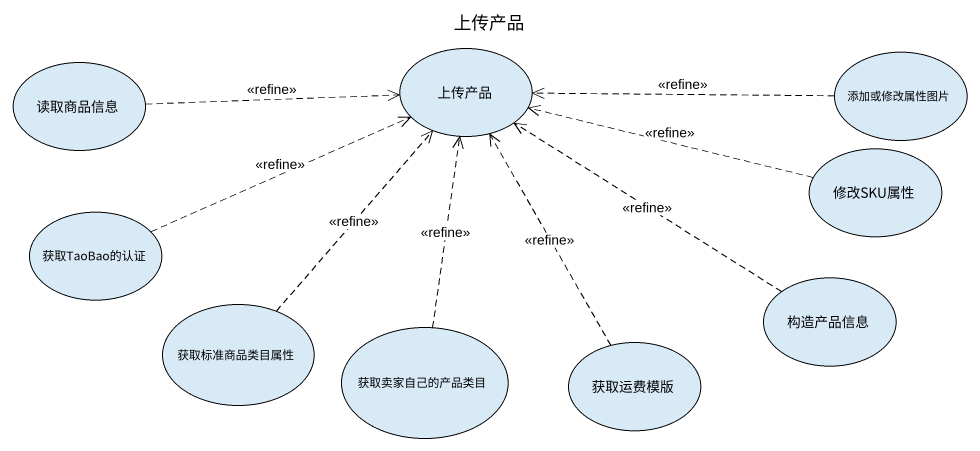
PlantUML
@startuml
title 上传产品
usecase 读取商品信息
usecase 上传产品
usecase 添加或修改属性图片
usecase 修改SKU属性
usecase 获取TaoBao的认证
usecase 获取标准商品类目属性
usecase 构造产品信息
usecase 获取卖家自己的产品类目
usecase 获取运费模版
读取商品信息 .right.> 上传产品 : <<refine>>
添加或修改属性图片 .left.> 上传产品 : <<refine>>
修改SKU属性 .left.> 上传产品 : <<refine>>
获取TaoBao的认证 .right.> 上传产品 : <<refine>>
获取标准商品类目属性 .up.> 上传产品 : <<refine>>
构造产品信息 .up.> 上传产品 : <<refine>>
获取卖家自己的产品类目 .up.> 上传产品 : <<refine>>
获取运费模版 .up.> 上传产品 : <<refine>>
@enduml
